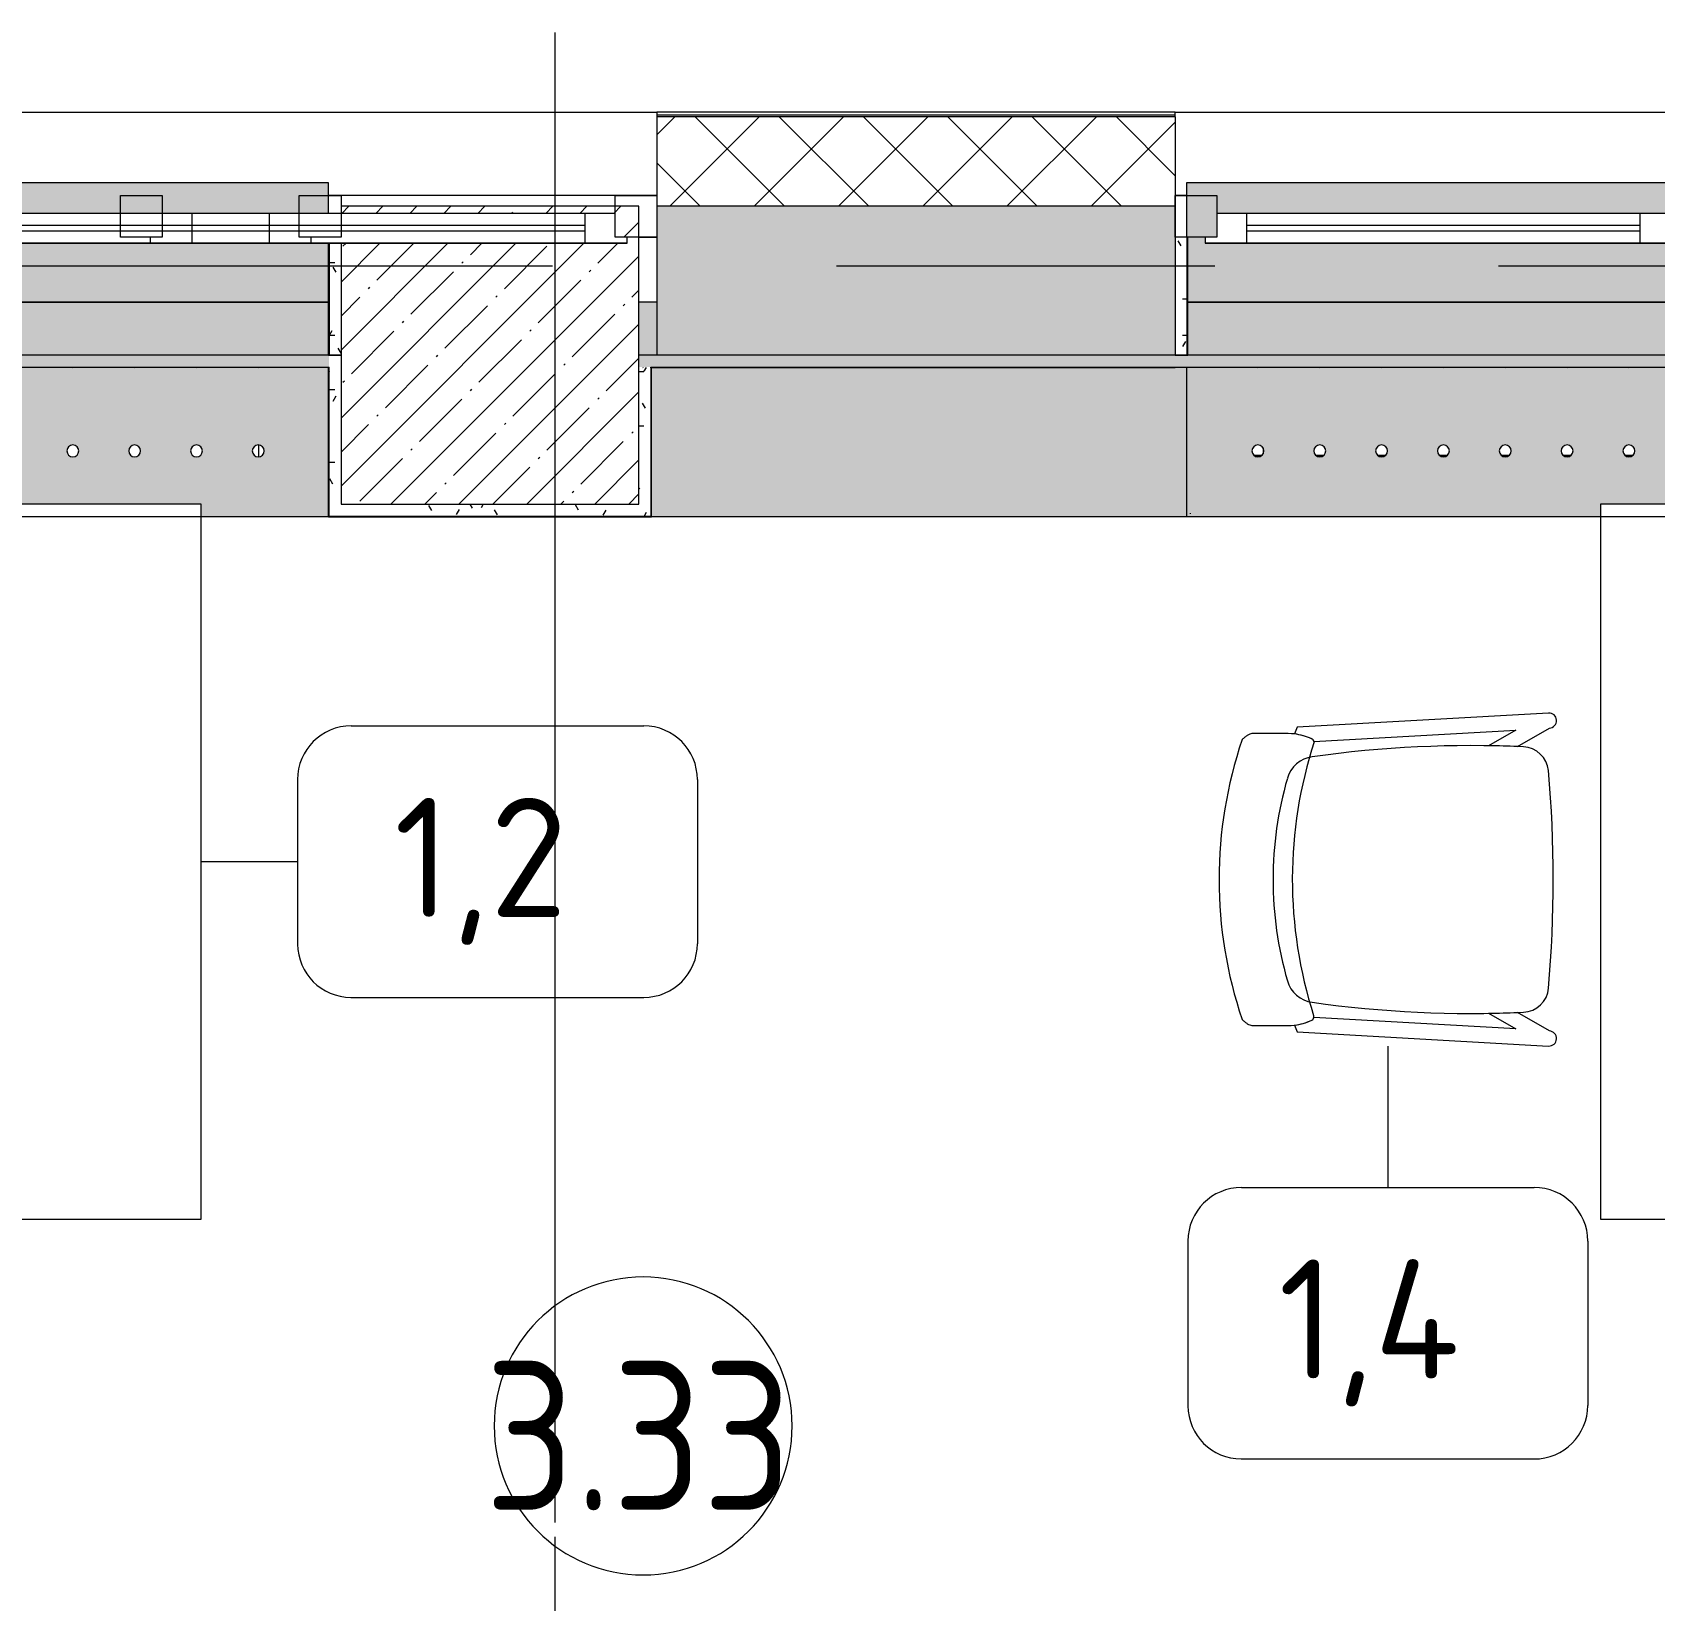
# Model space of a CAD drawing. Header units: millimetres. Extents: x 957 to 67880, y -2706 to 27400.
# Drawn here: x 57553 to 60275, y 19060 to 21692 of the extents above; entities that cross this region are included whole.
import ezdxf

# ---------------------------------------------------------------- set-up
doc = ezdxf.new("R2010")
doc.units = ezdxf.units.MM
doc.linetypes.add('Осевая', pattern=[3175, 635, -476.25, 1587.5, -476.25])
for name, color, linetype, lineweight in [('A-AREA-IDEN', 7, 'Continuous', 9), ('A-GLAZ', 7, 'Continuous', 9), ('A-GLAZ-1', 7, 'Continuous', 13), ('A-WALL', 7, 'Continuous', 9), ('I-FURN-IDEN', 7, 'Continuous', 9), ('I-WALL', 7, 'Continuous', 9), ('S-COLS', 7, 'Continuous', 9), ('Знаки', 7, 'Continuous', 9), ('Оси', 7, 'Continuous', 9), ('Оси-2', 7, 'Осевая', 9)]:
    doc.layers.add(name, color=color, linetype=linetype, lineweight=lineweight)
for name, color, linetype, lineweight, true_color in [('A-WALL-1', 9, 'Continuous', 9, 0x808080), ('A-WALL-FNSH-1', 9, 'Continuous', 9, 0x808080), ('I-FURN-1', 9, 'Continuous', 9, 0x808080), ('M-EQPM-1', 7, 'Continuous', 9, 0xb2b2b2)]:
    doc.layers.add(name, color=color, linetype=linetype, lineweight=lineweight, true_color=true_color)
doc.styles.add('GOST Common_3', font='GOST_Common.ttf', dxfattribs={"width": 0.9, "height": 250})
doc.styles.add('GOST Common_4', font='GOST_Common.ttf', dxfattribs={"height": 200})
pattern_1 = [(0, (-57529.542, 0), (121.92, 30.48), [10.058, -81.382, 10.058, -81.382, -487.68]), (0, (-57529.542, 0), (121.92, 30.48), [-182.88, 10.058, -172.822, 10.058, -81.382, -213.36]), (0, (-57529.542, 0), (121.92, 30.48), [-457.2, 10.058, -50.902, 10.058, -142.342]), (120, (-57483.822, 15.24), (-87.356454, 90.345817), [10.058, -81.382, 10.058, -81.382, -487.68]), (120, (-57483.822, 15.24), (-87.356454, 90.345817), [-182.88, 10.058, -172.822, 10.058, -81.382, -213.36]), (120, (-57483.822, 15.24), (-87.356454, 90.345817), [-457.2, 10.058, -50.902, 10.058, -142.342]), (240, (-57468.582, 76.2), (-34.563546, -120.825817), [10.058, -81.382, 10.058, -81.382, -487.68]), (240, (-57468.582, 76.2), (-34.563546, -120.825817), [-182.88, 10.058, -172.822, 10.058, -81.382, -213.36]), (240, (-57468.582, 76.2), (-34.563546, -120.825817), [-457.2, 10.058, -50.902, 10.058, -142.342])]

# ---------------------------------------------------------------- blocks, each defined once
blk = doc.blocks.new('120_Окно_СКБ_1Ст - 120_Окно_СКБ_1Ст 900х2500_h_ с форточкой-22877787-План расстановки мебели и оборудования 3 этажа в осях 23-33')
at = {"layer": 'A-GLAZ'}
for p, q in [((-431, -57), (-450, -57)), ((450, -57), (429, -57)), ((-330, -107), (330, -107)), ((330, -117), (-330, -117))]:
    blk.add_line(p, q, dxfattribs=at)
at = {"layer": 'A-GLAZ-1'}
for p, q in [((-450, -127), (-450, -57)), ((-450, -57), (-380, -57)), ((-380, -57), (-380, -127)), ((380, -127), (380, -57)), ((380, -57), (450, -57)), ((450, -57), (450, -127)), ((380, -87), (-380, -87)), ((-380, -87), (-380, -127)), ((-330, -137), (-330, -87)), ((330, -137), (330, -87)), ((380, -127), (380, -87)), ((-380, -127), (-450, -127)), ((-380, -127), (-400, -127)), ((-400, -127), (-400, -137)), ((450, -127), (380, -127)), ((400, -127), (380, -127)), ((400, -137), (400, -127)), ((-400, -137), (400, -137)), ((400, -137), (-400, -137))]:
    blk.add_line(p, q, dxfattribs=at)
blk = doc.blocks.new('120_Окно_СКБ_1Ст - 120_Окно_СКБ_1Ст 900х2500_h_ с форточкой-22876038-План расстановки мебели и оборудования 3 этажа в осях 23-33')
at = {"layer": 'A-GLAZ'}
for p, q in [((-431, -57), (-450, -57)), ((450, -57), (429, -57)), ((-330, -107), (330, -107)), ((330, -117), (-330, -117)), ((429, -127), (450, -127))]:
    blk.add_line(p, q, dxfattribs=at)
at = {"layer": 'A-GLAZ-1'}
for p, q in [((-450, -127), (-450, -57)), ((-450, -57), (-380, -57)), ((-380, -57), (-380, -127)), ((380, -127), (380, -57)), ((380, -57), (450, -57)), ((450, -57), (450, -127)), ((380, -87), (-380, -87)), ((-380, -87), (-380, -127)), ((-330, -137), (-330, -87)), ((330, -137), (330, -87)), ((380, -127), (380, -87)), ((-380, -127), (-450, -127)), ((-380, -127), (-400, -127)), ((-400, -127), (-400, -137)), ((450, -127), (380, -127)), ((400, -127), (380, -127)), ((400, -137), (400, -127)), ((-400, -137), (400, -137)), ((400, -137), (-400, -137))]:
    blk.add_line(p, q, dxfattribs=at)
blk = doc.blocks.new('BSC_Колонна _Прямоугольная - 500х500-23282985-План расстановки мебели и оборудования 3 этажа в осях 23-33')
at = {"layer": 'S-COLS'}
h = blk.add_hatch(dxfattribs=at)
h.set_pattern_fill('FP_26', color=256, style=0, pattern_type=2)
h.set_pattern_definition([(45, (-115850.45, -21150), (-57.024626, 57.024626), []), (45, (-115793.42, -21150), (-57.024626, 57.024626), [100.806, -20.161, 3.353, -16.808])])
h.paths.add_polyline_path([(-250, -250), (250, -250), (250, 250), (-250, 250), (-250, 238), (210, 238), (210, 198), (230, 198), (230, 188), (-250, 188), (-250, -77.5)])
for p, q in [((250, 250), (-250, 250)), ((-250, 250), (-250, 238)), ((250, -250), (250, 250)), ((-250, 188), (-250, -250)), ((-250, -250), (250, -250))]:
    blk.add_line(p, q, dxfattribs=at)
blk = doc.blocks.new('Стол базовый прямоугольный - 1_2-25479526-План расстановки мебели и оборудования 3 этажа в осях 23-33')
at = {"layer": 'I-FURN-1'}
for p, q in [((600, 300), (-600, 300)), ((-600, 300), (-600, -300)), ((600, 152.5), (600, 300)), ((-600, -300), (578.9, -300))]:
    blk.add_line(p, q, dxfattribs=at)
blk = doc.blocks.new('Chair_1 noor 78578 - 1_4-V134-План расстановки мебели и оборудования 3 этажа в осях 23-33')
at = {"layer": 'I-FURN-1'}
for p, q in [((-130.5, 405.7), (-130.5, 344.8)), ((359.1, 344.8), (359.1, 405.7)), ((-141.2, 329.7), (-165.1, -92)), ((393.7, -92), (369.8, 329.7)), ((-136.5, -37.1), (-117.3, 302)), ((345.9, 302), (365.1, -37.1)), ((-110.2, 8.6), (-136.5, -37.1)), ((365.1, -37.1), (338.8, 8.6)), ((-139.7, -93.5), (-108.8, -39.9)), ((337.4, -39.9), (368.3, -93.5))]:
    blk.add_line(p, q, dxfattribs=at)
for centre, radius, start, end in [((114.3, -271.9), 732.8, 71.3174, 108.6833), ((114.3, -239.2), 609.6, 73.8265, 106.1735), ((114.3, -279.3), 660.4, 111.7, 112.7563), ((-37.4, 344.8), 93.1, 180, 204.9864), ((-37.4, 344.8), 93.1, 186.4785, 204.9864), ((114.3, -408), 746, 71.9445, 107.8276), ((-41.4, 297.5), 50.8, 106.1735, 171.9659), ((270, 297.5), 50.8, 8.0341, 73.8265), ((266, 344.8), 93.1, 334.477, 360), ((266, 344.8), 93.1, 335.0136, 353.5215), ((114.3, -279.3), 660.4, 67.2437, 68.3), ((-116, 308.2), 6.35, 204.9864, 258.4091), ((-116, 308.2), 6.35, 204.9864, 287.8276), ((1798.9, 37.7), 1909.3, 171.9659, 182.6261), ((-1570.3, 37.7), 1909.3, 357.3739, 8.0341), ((344.3, 307.4), 6.35, 281.4186, 334.477), ((344.6, 308.2), 6.35, 281.5909, 335.0136), ((1798.9, 37.7), 1909.3, 180.8761, 182.3307), ((-1570.3, 37.7), 1909.3, 357.6693, 359.1239), ((-64, -47.7), 44.5, 182.6261, 265.0912), ((292.6, -47.7), 44.4, 275.9396, 357.3739), ((-152.4, -92.7), 12.7, 176.75, 356.75), ((114.8, 2033.8), 2133.6, 265.0912, 274.9044), ((381, -92.7), 12.7, 183.25, 3.25)]:
    blk.add_arc(centre, radius, start, end, dxfattribs=at)
for points in [[(-120.4, 422.3), (-122, 420.8), (-124.7, 417.8), (-127.8, 413.5), (-129.8, 409.4), (-130.4, 406.9), (-130.5, 405.7)], [(359.1, 405.7), (359, 406.9), (358.4, 409.4), (356.4, 413.5), (353.3, 417.8), (350.6, 420.8), (349, 422.3)]]:
    blk.add_open_spline(points, degree=3, dxfattribs=at)
blk = doc.blocks.new('Стол базовый прямоугольный - 1_2-V135-План расстановки мебели и оборудования 3 этажа в осях 23-33')
at = {"layer": 'I-FURN-1'}
for p, q in [((600, 300), (-600, 300)), ((-600, 300), (-600, -300)), ((600, -300), (600, 300)), ((-600, -300), (600, -300))]:
    blk.add_line(p, q, dxfattribs=at)
blk = doc.blocks.new('120_Окно_СКБ_1Ст - 120_Окно_СКБ_1Ст 900х2500_h_ с форточкой-V163-План расстановки мебели и оборудования 3 этажа в осях 23-33')
at = {"layer": 'A-GLAZ'}
for p, q in [((450, -57), (-101, -57)), ((-330, -107), (330, -107)), ((330, -117), (-330, -117)), ((420, -127), (450, -127))]:
    blk.add_line(p, q, dxfattribs=at)
at = {"layer": 'A-GLAZ-1'}
for p, q in [((-450, -127), (-450, -57)), ((-450, -57), (-380, -57)), ((-380, -57), (-380, -127)), ((380, -127), (380, -57)), ((380, -57), (450, -57)), ((450, -57), (450, -127)), ((380, -87), (-380, -87)), ((-380, -87), (-380, -127)), ((-330, -137), (-330, -87)), ((330, -137), (330, -87)), ((380, -127), (380, -87)), ((-380, -127), (-450, -127)), ((-380, -127), (-400, -127)), ((-400, -127), (-400, -137)), ((450, -127), (380, -127)), ((400, -127), (380, -127)), ((400, -137), (400, -127)), ((-400, -137), (400, -137)), ((400, -137), (-400, -137))]:
    blk.add_line(p, q, dxfattribs=at)
blk = doc.blocks.new('radiator_prado_classic_z_tip_30_po exemplyaru - Classic Z Тип 30-300-31134001-План расстановки мебели и оборудования 3 этажа в осях 23-33')
at = {"layer": 'M-EQPM-1'}
blk.add_line((17.5, 199.6), (17.5, 179.8), dxfattribs=at)
blk.add_line((17.5, 199.6), (17.5, 179.8), dxfattribs=at)
blk = doc.blocks.new('radiator_prado_classic_z_tip_30_po exemplyaru - Classic Z Тип 30-300-V166-План расстановки мебели и оборудования 3 этажа в осях 23-33')
at = {"layer": 'M-EQPM-1'}
for p, q in [((62.3, 210), (75.2, 210)), ((75.2, 210), (62.3, 210)), ((166, 210), (179, 210)), ((179, 210), (166, 210)), ((269.8, 210), (282.7, 210)), ((282.7, 210), (269.8, 210)), ((374.3, 210), (386.5, 210)), ((386.5, 210), (374.3, 210)), ((477.3, 210), (490.2, 210)), ((490.2, 210), (477.3, 210)), ((581, 210), (594, 210)), ((594, 210), (581, 210)), ((682.5, 197.5), (682.5, 207.5)), ((682.5, 197.5), (682.5, 207.5)), ((684.8, 210), (697.7, 210)), ((697.7, 210), (684.8, 210))]:
    blk.add_line(p, q, dxfattribs=at)
blk = doc.blocks.new('Зашивка радиатора_ с перфорацией М1_1 - Зашивка радиатора_ с перфорацией М1_1-V277-План расстановки мебели и оборудования 3 этажа в осях 23-33')
at = {"layer": 'Знаки'}
blk.add_hatch(color=256, dxfattribs=at).paths.add_polyline_path([(-79.4, 180), (430, 180), (430, 279), (-399, 279), (-399, 289), (-379, 289), (-379, 329), (430, 329), (430, 380), (-430, 380), (-429, 180), (-238.5, 180)])
h = blk.add_hatch(color=256, dxfattribs=at)
h.paths.add_polyline_path([(-428.2, -179.9), (-383.5, -179.9), (-382.9, -158.8), (216.5, -158.8), (216.5, -179.9), (430.2, -179.9), (430, 71), (-428.2, 71), (-428.2, -179.5)])
h.paths.add_polyline_path([(104.7, -79.6), (99.8, -78.3), (96.1, -74.6), (94.8, -69.6), (96.1, -64.6), (99.8, -61), (104.7, -59.6), (109.8, -61), (113.4, -64.6), (114.8, -69.6), (113.4, -74.6), (109.8, -78.3), (107.3, -79.3)])
h.paths.add_polyline_path([(208.5, -79.6), (203.5, -78.3), (199.8, -74.6), (198.5, -69.6), (199.8, -64.6), (203.5, -61), (208.5, -59.6), (213.5, -61), (217.2, -64.6), (218.5, -69.6), (217.2, -74.6), (213.5, -78.3), (211.1, -79.3)])
h.paths.add_polyline_path([(1, -79.6), (-4, -78.3), (-7.7, -74.6), (-9, -69.6), (-7.7, -64.6), (-4, -61), (1, -59.6), (6, -61), (9.7, -64.6), (11, -69.6), (9.7, -74.6), (6, -78.3), (3.6, -79.3)])
h.paths.add_polyline_path([(312.2, -79.6), (307.3, -78.3), (303.3, -74), (302.3, -69.6), (303.6, -64.6), (307.3, -61), (312.2, -59.6), (317.3, -61), (320.9, -64.6), (322.3, -69.6), (320.9, -74.6), (317.3, -78.3), (314.8, -79.3)])
h.paths.add_polyline_path([(-102.8, -79.6), (-108.1, -78.1), (-111.4, -74.6), (-112.7, -69.6), (-111.4, -64.6), (-107.7, -61), (-102.8, -59.6), (-97.7, -61), (-94.1, -64.6), (-92.7, -69.6), (-94.1, -74.6), (-97.7, -78.3), (-100.2, -79.3)])
h.paths.add_polyline_path([(-206.5, -79.6), (-211.8, -78.1), (-215.2, -74.6), (-216.5, -69.6), (-215.2, -64.6), (-211.5, -61), (-206.5, -59.6), (-201.5, -61), (-197.8, -64.6), (-196.5, -69.6), (-197.8, -74.6), (-201.5, -78.3), (-203.9, -79.3)])
h.paths.add_polyline_path([(-310.3, -79.6), (-315.2, -78.3), (-318.9, -74.6), (-320.2, -69.6), (-318.9, -64.6), (-315.2, -61), (-310.3, -59.6), (-305.2, -61), (-301.6, -64.6), (-300.2, -69.6), (-301.6, -74.6), (-305.2, -78.3), (-307.7, -79.3)])
h.paths.add_polyline_path([(-314.1, 91), (430.2, 91), (430, 180), (-428.2, 179.3), (-428.2, 91), (-316.6, 91)])
for p, q in [((430, 380), (-430, 380)), ((-430, 380), (-430, 289)), ((430, 329), (430, 380)), ((430, 180), (430, 279)), ((-429, 180), (430, 180)), ((430.2, 180), (-429, 180)), ((430.2, 91), (430.2, 180)), ((-430, 71), (-430, -179.9)), ((430.2, -179.9), (430.2, 71)), ((-430, -179.9), (-383.5, -179.9)), ((-383.5, -179.9), (216.5, -179.9)), ((216.5, -179.9), (430.2, -179.9))]:
    blk.add_line(p, q, dxfattribs=at)
for centre, start, end in [((-310.3, 80.4), 255, 285), ((-206.5, 80.4), 255, 285), ((-102.8, 80.4), 255, 285), ((1, 80.4), 255, 285), ((104.7, 80.4), 255, 285), ((208.5, 80.4), 255, 285), ((312.2, 80.4), 255, 285), ((-310.3, -69.6), 0, 180), ((-310.3, -69.6), 180, 0), ((-206.5, -69.6), 0, 180), ((-206.5, -69.6), 180, 0), ((-102.8, -69.6), 0, 180), ((-102.8, -69.6), 180, 0), ((1, -69.6), 0, 180), ((1, -69.6), 180, 0), ((104.7, -69.6), 0, 180), ((104.7, -69.6), 180, 0), ((208.5, -69.6), 0, 180), ((208.5, -69.6), 180, 0), ((312.2, -69.6), 0, 180), ((312.2, -69.6), 180, 0)]:
    blk.add_arc(centre, 10, start, end, dxfattribs=at)
blk = doc.blocks.new('Зашивка радиатора_ с перфорацией М1_1 - Зашивка радиатора_ с перфорацией М1_1-V278-План расстановки мебели и оборудования 3 этажа в осях 23-33')
at = {"layer": 'Знаки'}
h = blk.add_hatch(color=256, dxfattribs=at)
h.paths.add_polyline_path([(165.8, 180), (430, 180), (430, 380), (-430, 380), (-429, 180), (6.7, 180)])
h.paths.add_polyline_path([(401, 279), (-399, 279), (-399, 289), (-379, 289), (-379, 329), (381, 329), (381, 289), (401, 289)])
h = blk.add_hatch(color=256, dxfattribs=at)
h.paths.add_polyline_path([(-152.3, -179.9), (264.6, -179.9), (264.6, -158.8), (412.2, -158.8), (412.2, 71), (-429.8, 71), (-429.8, -179.9), (-311.4, -179.9)])
h.paths.add_polyline_path([(-102.8, -79.6), (-107.7, -78.3), (-111.4, -74.6), (-112.7, -69.6), (-111.4, -64.6), (-107.7, -61), (-102.8, -59.6), (-97.7, -61), (-94.1, -64.6), (-92.7, -69.6), (-94.1, -74.6), (-97.7, -78.3), (-100.2, -79.3)])
h.paths.add_polyline_path([(1, -79.6), (-4, -78.3), (-7.7, -74.6), (-9, -69.6), (-7.7, -64.6), (-4, -61), (1, -59.6), (6.7, -61.5), (9.7, -64.6), (11, -69.6), (9.7, -74.6), (6, -78.3), (3.6, -79.3)])
h.paths.add_polyline_path([(312.2, -79.6), (307.3, -78.3), (303.3, -74), (302.3, -69.6), (303.6, -64.6), (307.3, -61), (312.2, -59.6), (317.3, -61), (320.9, -64.6), (322.3, -69.6), (320.9, -74.6), (317.3, -78.3), (314.8, -79.3)])
h.paths.add_polyline_path([(208.5, -79.6), (203.5, -78.3), (199.8, -74.6), (198.5, -69.6), (199.8, -64.6), (203.5, -61), (208.5, -59.6), (213.5, -61), (217.2, -64.6), (218.5, -69.6), (217.2, -74.6), (213.5, -78.3), (211.1, -79.3)])
h.paths.add_polyline_path([(104.7, -79.6), (99.8, -78.3), (96.1, -74.6), (94.8, -69.6), (96.1, -64.6), (99.8, -61), (104.7, -59.6), (109.8, -61), (113.4, -64.6), (114.8, -69.6), (113.4, -74.6), (109.8, -78.3), (107.3, -79.3)])
h.paths.add_polyline_path([(-206.5, -79.6), (-211.5, -78.3), (-215.2, -74.6), (-216.5, -69.6), (-215.2, -64.6), (-211.5, -61), (-206.5, -59.6), (-201.5, -61), (-197.8, -64.6), (-196.5, -69.6), (-197.8, -74.6), (-201.5, -78.3), (-203.9, -79.3)])
h.paths.add_polyline_path([(-310.3, -79.6), (-315.2, -78.3), (-319, -74.4), (-320.2, -69.6), (-318.9, -64.6), (-315.2, -61), (-310.3, -59.6), (-305.2, -61), (-301.6, -64.6), (-300.2, -69.6), (-301.6, -74.6), (-305.2, -78.3), (-307.7, -79.3)])
h.paths.add_polyline_path([(-314.1, 91), (412.2, 91), (412.2, 159.9), (430.2, 159.9), (430, 180), (-429, 179.1), (-429, 91), (-316.6, 91)])
for p, q in [((430, 380), (-430, 380)), ((-430, 380), (-430, 289)), ((430, 180), (430, 380)), ((-429, 180), (430, 180)), ((430.2, 180), (-429, 180)), ((-430, 71.1), (-430, -179.9)), ((-430, -179.9), (264.6, -179.9)), ((264.6, -179.9), (412.2, -179.9))]:
    blk.add_line(p, q, dxfattribs=at)
for centre, start, end in [((-310.3, 80.4), 255, 285), ((-206.5, 80.4), 255, 285), ((-102.8, 80.4), 255, 285), ((1, 80.4), 255, 285), ((104.7, 80.4), 255, 285), ((208.5, 80.4), 255, 285), ((312.2, 80.4), 255, 285), ((-310.3, -69.6), 0, 180), ((-310.3, -69.6), 180, 0), ((-206.5, -69.6), 0, 180), ((-206.5, -69.6), 180, 0), ((-102.8, -69.6), 0, 180), ((-102.8, -69.6), 180, 0), ((1, -69.6), 0, 180), ((1, -69.6), 180, 0), ((104.7, -69.6), 0, 180), ((104.7, -69.6), 180, 0), ((208.5, -69.6), 0, 180), ((208.5, -69.6), 180, 0), ((312.2, -69.6), 0, 180), ((312.2, -69.6), 180, 0)]:
    blk.add_arc(centre, 10, start, end, dxfattribs=at)
blk = doc.blocks.new('Зашивка без перфорации М3_2_1 - М3_2_3-V281-План расстановки мебели и оборудования 3 этажа в осях 23-33')
at = {"layer": 'Знаки'}
h = blk.add_hatch(color=256, dxfattribs=at)
h.paths.add_polyline_path([(-389, -179.9), (510.2, -179.9), (510.2, 71), (-389, 70), (-389, -179), (-409, -179.9)])
h.paths.add_polyline_path([(-389, 91), (-379, 91), (-379, 180), (-409, 180), (-409, 91)])
for p, q in [((-379, 180), (-409, 180)), ((510.2, -179.9), (510.2, 71.1)), ((-430, -179.9), (510.2, -179.9))]:
    blk.add_line(p, q, dxfattribs=at)
blk = doc.blocks.new('Зашивка_ опоясывающая панель - Зашивка_ опоясывающая панель Т2_1-V289-План расстановки мебели и оборудования 3 этажа в осях 23-33')
at = {"layer": 'Знаки'}
for p, q in [((-430, 180), (-406, 180)), ((-430, 173.8), (-430, 175))]:
    blk.add_line(p, q, dxfattribs=at)
blk = doc.blocks.new('Марка_Помещения - Номер-25198446-План расстановки мебели и оборудования 3 этажа в осях 23-33')
at = {"layer": 'A-AREA-IDEN'}
for start, end in [(360, 180), (180, 360)]:
    blk.add_arc((0, 0), 2.5, start, end, dxfattribs=at)
blk = doc.blocks.new('Марка_Мебель - В прямоуг_Balcon_Марка-25523697-План расстановки мебели и оборудования 3 этажа в осях 23-33')
at = {"layer": 'I-FURN-IDEN'}
for p, q in [((-2.455, 2.278), (2.455, 2.278)), ((-3.355, 1.378), (-3.355, -1.384)), ((3.355, 1.378), (3.355, -1.378)), ((-2.461, -2.278), (2.455, -2.278))]:
    blk.add_line(p, q, dxfattribs=at)
for centre, radius, start, end in [((-2.455, 1.378), 0.9, 90, 180), ((2.455, 1.378), 0.9, 0, 90), ((-2.461, -1.384), 0.893, 180, 270), ((2.455, -1.378), 0.9, 270, 0)]:
    blk.add_arc(centre, radius, start, end, dxfattribs=at)

msp = doc.modelspace()

# ---------------------------------------------------------------- hatches: boundary and pattern name
at = {"layer": 'A-WALL'}
h = msp.add_hatch(dxfattribs=at)
h.set_pattern_fill('FP_1', color=256, style=0, pattern_type=2)
h.set_pattern_definition([(45, (-57529.54, 0), (-70.71068, 70.71068), []), (135, (-57529.54, 0), (-70.71068, -70.71068), [])])
h.paths.add_polyline_path([(67550.5, 21400), (67700.5, 21400), (67700.5, 21550), (62620.7, 21550), (62620.7, 21400), (67300.5, 21400)])
h.paths.add_polyline_path([(60370.9, 21400), (61720.7, 21400), (61720.7, 21550), (60370.9, 21550)])
h.paths.add_polyline_path([(43270.5, 21400), (43620.5, 21400), (43620.5, 21550), (39080.5, 21550), (39080.5, 21400), (43050.5, 21400)])
h.paths.add_polyline_path([(58600.9, 21400), (59470.9, 21400), (59470.9, 21550), (58600.9, 21550)])
h.paths.add_polyline_path([(56267.9, 21400), (57170.9, 21400), (57170.9, 21550), (56020.5, 21550), (56020.5, 21400)])
h.paths.add_polyline_path([(52450.2, 21400), (53720.5, 21400), (53720.5, 21550), (52420.9, 21550), (52420.9, 21400)])
h.paths.add_polyline_path([(50220.9, 21400), (51520.9, 21400), (51520.9, 21550), (50220.9, 21550)])
h.paths.add_polyline_path([(48520.5, 21400), (49320.9, 21400), (49320.9, 21550), (48020.7, 21550), (48020.7, 21400)])
h.paths.add_polyline_path([(46087.2, 21400), (47120.7, 21400), (47120.7, 21550), (45920.5, 21550), (45920.5, 21400)])
h.paths.add_polyline_path([(35780.5, 21400), (35780.5, 21550), (35760.5, 21550), (35760.5, 21400)])
at = {"layer": 'I-WALL'}
h = msp.add_hatch(dxfattribs=at)
h.set_pattern_fill('FP_4', color=256, style=0, pattern_type=2)
h.set_pattern_definition([(45, (-57529.54, 0), (-57.024626, 57.024626), []), (45, (-57472.52, 0), (-57.024626, 57.024626), [100.806, -20.161, 3.353, -16.808])])
h.paths.add_polyline_path([(63510.5, 21150), (63510.5, 21400), (63320.5, 21400), (63320.5, 21150)])
h.paths.add_polyline_path([(61358.3, 21150), (61720.7, 21150), (61720.7, 21400), (60370.9, 21400), (60370.9, 21150), (60784.6, 21150)])
h.paths.add_polyline_path([(59449.4, 21150), (59470.9, 21150), (59470.9, 21400), (58600.9, 21400), (58600.9, 21150), (58813.1, 21150)])
h.paths.add_polyline_path([(57170.9, 21150), (57170.9, 21400), (56020.5, 21400), (56020.5, 21150), (56904.2, 21150)])
h.paths.add_polyline_path([(52799.9, 21150), (52820.5, 21150), (52820.5, 21400), (52420.9, 21400), (52420.9, 21150), (52450.2, 21150)])
h.paths.add_polyline_path([(53720.5, 21150), (53720.5, 21400), (53520.5, 21400), (53521.5, 21150), (53540.5, 21150)])
h.paths.add_polyline_path([(50223.1, 21150), (51520.9, 21150), (51520.9, 21400), (50220.9, 21400), (50220.9, 21150)])
h.paths.add_polyline_path([(49320.9, 21150), (49320.9, 21400), (48520.5, 21400), (48520.5, 21150), (49268.7, 21150)])
h.paths.add_polyline_path([(47120.7, 21150), (47120.7, 21400), (45920.5, 21400), (45920.5, 21150), (47041.7, 21150)])
h.paths.add_polyline_path([(43620.5, 21150), (43620.5, 21400), (43270.5, 21400), (43270.5, 21150), (43542.1, 21150)])
h = msp.add_hatch(dxfattribs=at)
h.set_pattern_fill('FP_35', color=256, style=0, pattern_type=2)
h.set_pattern_definition(pattern_1)
h.paths.add_polyline_path([(59490.9, 21150), (59489.9, 21348), (59470.9, 21348), (59470.9, 21150), (59490.1, 21150)])
h = msp.add_hatch(dxfattribs=at)
h.set_pattern_fill('FP_35', color=256, style=0, pattern_type=2)
h.set_pattern_definition(pattern_1)
h.paths.add_polyline_path([(58050.9, 21150), (58070.9, 21150), (58070.9, 21338), (58050.9, 21338), (58050.9, 21288.8)])
h = msp.add_hatch(dxfattribs=at)
h.set_pattern_fill('FP_35', color=256, style=0, pattern_type=2)
h.set_pattern_definition(pattern_1)
h.paths.add_polyline_path([(58049.9, 21130), (58050.9, 21130), (58050.9, 21150), (53540.5, 21150), (53540.5, 21130), (58017.7, 21130)])
h = msp.add_hatch(dxfattribs=at)
h.set_pattern_fill('FP_35', color=256, style=0, pattern_type=2)
h.set_pattern_definition(pattern_1)
h.paths.add_polyline_path([(58070.9, 20900), (58070.9, 21150), (58050.9, 21150), (58050.9, 20900)])
h = msp.add_hatch(dxfattribs=at)
h.set_pattern_fill('FP_35', color=256, style=0, pattern_type=2)
h.set_pattern_definition(pattern_1)
h.paths.add_polyline_path([(58570.9, 21130), (62600.7, 21130), (62600.7, 21150), (58570.9, 21150)])
h = msp.add_hatch(dxfattribs=at)
h.set_pattern_fill('FP_35', color=256, style=0, pattern_type=2)
h.set_pattern_definition(pattern_1)
h.paths.add_polyline_path([(58570.9, 20880), (58590.9, 20880), (58590.9, 21130), (58570.9, 21129), (58570.9, 20900)])
h = msp.add_hatch(dxfattribs=at)
h.set_pattern_fill('FP_35', color=256, style=0, pattern_type=2)
h.set_pattern_definition(pattern_1)
h.paths.add_polyline_path([(58549.9, 20880), (58570.9, 20880), (58570.9, 20900), (58050.9, 20900), (58050.9, 20880), (58176.8, 20880)])

# ---------------------------------------------------------------- linework, layer by layer
at = {"layer": 'A-WALL'}
for p, q in [((57170.9, 21558), (58600.9, 21558)), ((59470.9, 21553), (58600.9, 21553)), ((59470.9, 21550), (58600.9, 21550)), ((59470.9, 21558), (60370.9, 21558)), ((59470.9, 21400), (58600.9, 21400)), ((58050.9, 20900), (58050.9, 21130)), ((58590.9, 21130), (59470.9, 21130))]:
    msp.add_line(p, q, dxfattribs=at)
at = {"layer": 'A-WALL-1'}
for p, q in [((58600.9, 21550), (58600.9, 21150)), ((59470.9, 21550), (59470.9, 21150)), ((59490.9, 21348), (59470.9, 21348)), ((59490.9, 21150), (59490.9, 21348)), ((58050.9, 21338), (58050.9, 21150)), ((58070.9, 21150), (53520.5, 21150)), ((53720.5, 21130), (58050.9, 21130)), ((58050.9, 21150), (58070.9, 21150)), ((62620.5, 21150), (58570.9, 21150)), ((58590.9, 21129), (58590.9, 21130)), ((59470.9, 21150), (59490.9, 21150)), ((59470.9, 21130), (62600.7, 21130)), ((58050.9, 20880), (58590.9, 20880))]:
    msp.add_line(p, q, dxfattribs=at)
at = {"layer": 'A-WALL-FNSH-1'}
for p, q in [((59470.9, 21558), (58600.9, 21558)), ((58600.9, 21558), (58600.9, 21550)), ((59470.9, 21550), (59470.9, 21558)), ((59491.9, 21348), (59490.9, 21348)), ((59491.9, 21150), (59491.9, 21348)), ((58049.9, 21338), (58049.9, 21150)), ((58049.9, 21150), (58050.9, 21150)), ((58049.9, 21130), (58049.9, 20879)), ((58590.9, 21129), (58590.9, 20880)), ((59470.9, 21129), (58590.9, 21129)), ((58591.9, 20879), (58591.9, 21129)), ((59470.9, 21129), (59470.9, 21130)), ((59490.9, 21150), (59491.9, 21150)), ((58049.9, 20879), (58591.9, 20879)), ((58050.9, 20880), (58050.9, 20900))]:
    msp.add_line(p, q, dxfattribs=at)
at = {"layer": 'I-FURN-IDEN'}
for p, q in [((57836.5, 20300.2), (57998, 20300.2)), ((59827.6, 19990.8), (59827.6, 19753.5))]:
    msp.add_line(p, q, dxfattribs=at)
at = {"layer": 'Оси'}
msp.add_line((58430.5, 19191.6), (58430.5, 21691.6), dxfattribs=at)
at = {"layer": 'Оси-2'}
for p, q in [((27152.2, 21300), (65050.5, 21300)), ((58430.5, 593.7), (58430.5, 19191.6))]:
    msp.add_line(p, q, dxfattribs=at)

# ---------------------------------------------------------------- block references
at = {"layer": 'A-AREA-IDEN', "xscale": 99.99999999999993, "yscale": 99.99999999999993, "zscale": 99.99999999999993}
msp.add_blockref('Марка_Помещения - Номер-25198446-План расстановки мебели и оборудования 3 этажа в осях 23-33', (58577.9, 19353.3), dxfattribs=at)
at = {"layer": 'A-GLAZ'}
for name, p in [('120_Окно_СКБ_1Ст - 120_Окно_СКБ_1Ст 900х2500_h_ с форточкой-22877787-План расстановки мебели и оборудования 3 этажа в осях 23-33', (57620.9, 21475)), ('120_Окно_СКБ_1Ст - 120_Окно_СКБ_1Ст 900х2500_h_ с форточкой-V163-План расстановки мебели и оборудования 3 этажа в осях 23-33', (58150.9, 21475)), ('120_Окно_СКБ_1Ст - 120_Окно_СКБ_1Ст 900х2500_h_ с форточкой-22876038-План расстановки мебели и оборудования 3 этажа в осях 23-33', (59920.9, 21475))]:
    msp.add_blockref(name, p, dxfattribs=at)
at = {"layer": 'I-FURN-1'}
for name, p, rotation in [('Стол базовый прямоугольный - 1_2-V135-План расстановки мебели и оборудования 3 этажа в осях 23-33', (57536.5, 20300.2), 90), ('Стол базовый прямоугольный - 1_2-25479526-План расстановки мебели и оборудования 3 этажа в осях 23-33', (60484.6, 20300.2), 90), ('Chair_1 noor 78578 - 1_4-V134-План расстановки мебели и оборудования 3 этажа в осях 23-33', (60005.3, 20155.9), 90.00000000000038)]:
    msp.add_blockref(name, p, dxfattribs=dict(at, rotation=rotation))
at = {"layer": 'I-FURN-IDEN', "xscale": 99.99999999999993, "yscale": 99.99999999999993, "zscale": 99.99999999999993}
for p in [(58333.5, 20300.2), (59827.6, 19525.7)]:
    msp.add_blockref('Марка_Мебель - В прямоуг_Balcon_Марка-25523697-План расстановки мебели и оборудования 3 этажа в осях 23-33', p, dxfattribs=at)
at = {"layer": 'M-EQPM-1', "rotation": 180}
for name, p in [('radiator_prado_classic_z_tip_30_po exemplyaru - Classic Z Тип 30-300-31134001-План расстановки мебели и оборудования 3 этажа в осях 23-33', (57950.5, 21179)), ('radiator_prado_classic_z_tip_30_po exemplyaru - Classic Z Тип 30-300-V166-План расстановки мебели и оборудования 3 этажа в осях 23-33', (60300.9, 21191.8))]:
    msp.add_blockref(name, p, dxfattribs=at)
at = {"layer": 'S-COLS'}
msp.add_blockref('BSC_Колонна _Прямоугольная - 500х500-23282985-План расстановки мебели и оборудования 3 этажа в осях 23-33', (58320.9, 21150), dxfattribs=at)
at = {"layer": 'Знаки'}
for name, p in [('Зашивка радиатора_ с перфорацией М1_1 - Зашивка радиатора_ с перфорацией М1_1-V277-План расстановки мебели и оборудования 3 этажа в осях 23-33', (57619.9, 21059)), ('Зашивка радиатора_ с перфорацией М1_1 - Зашивка радиатора_ с перфорацией М1_1-V278-План расстановки мебели и оборудования 3 этажа в осях 23-33', (59919.9, 21059)), ('Зашивка без перфорации М3_2_1 - М3_2_3-V281-План расстановки мебели и оборудования 3 этажа в осях 23-33', (58979.9, 21059))]:
    msp.add_blockref(name, p, dxfattribs=at)
at = {"layer": 'Знаки', "rotation": 180}
msp.add_blockref('Зашивка_ опоясывающая панель - Зашивка_ опоясывающая панель Т2_1-V289-План расстановки мебели и оборудования 3 этажа в осях 23-33', (59065.8, 21058.9), dxfattribs=at)

# ---------------------------------------------------------------- texts
at = {"layer": 'A-AREA-IDEN', "insert": (58312.1, 19461.9), "char_height": 250, "width": 663.797, "attachment_point": 1, "style": 'GOST Common_3'}
msp.add_mtext('3.33', dxfattribs=at)
at = {"layer": 'I-FURN-IDEN', "char_height": 200, "attachment_point": 1, "style": 'GOST Common_4'}
for s, insert, width in [('1,2', (58160, 20407.2), 384.81), ('1,4', (59644.1, 19632.7), 408.861)]:
    msp.add_mtext(s, dxfattribs=dict(at, insert=insert, width=width))

doc.saveas('drawing.dxf')
